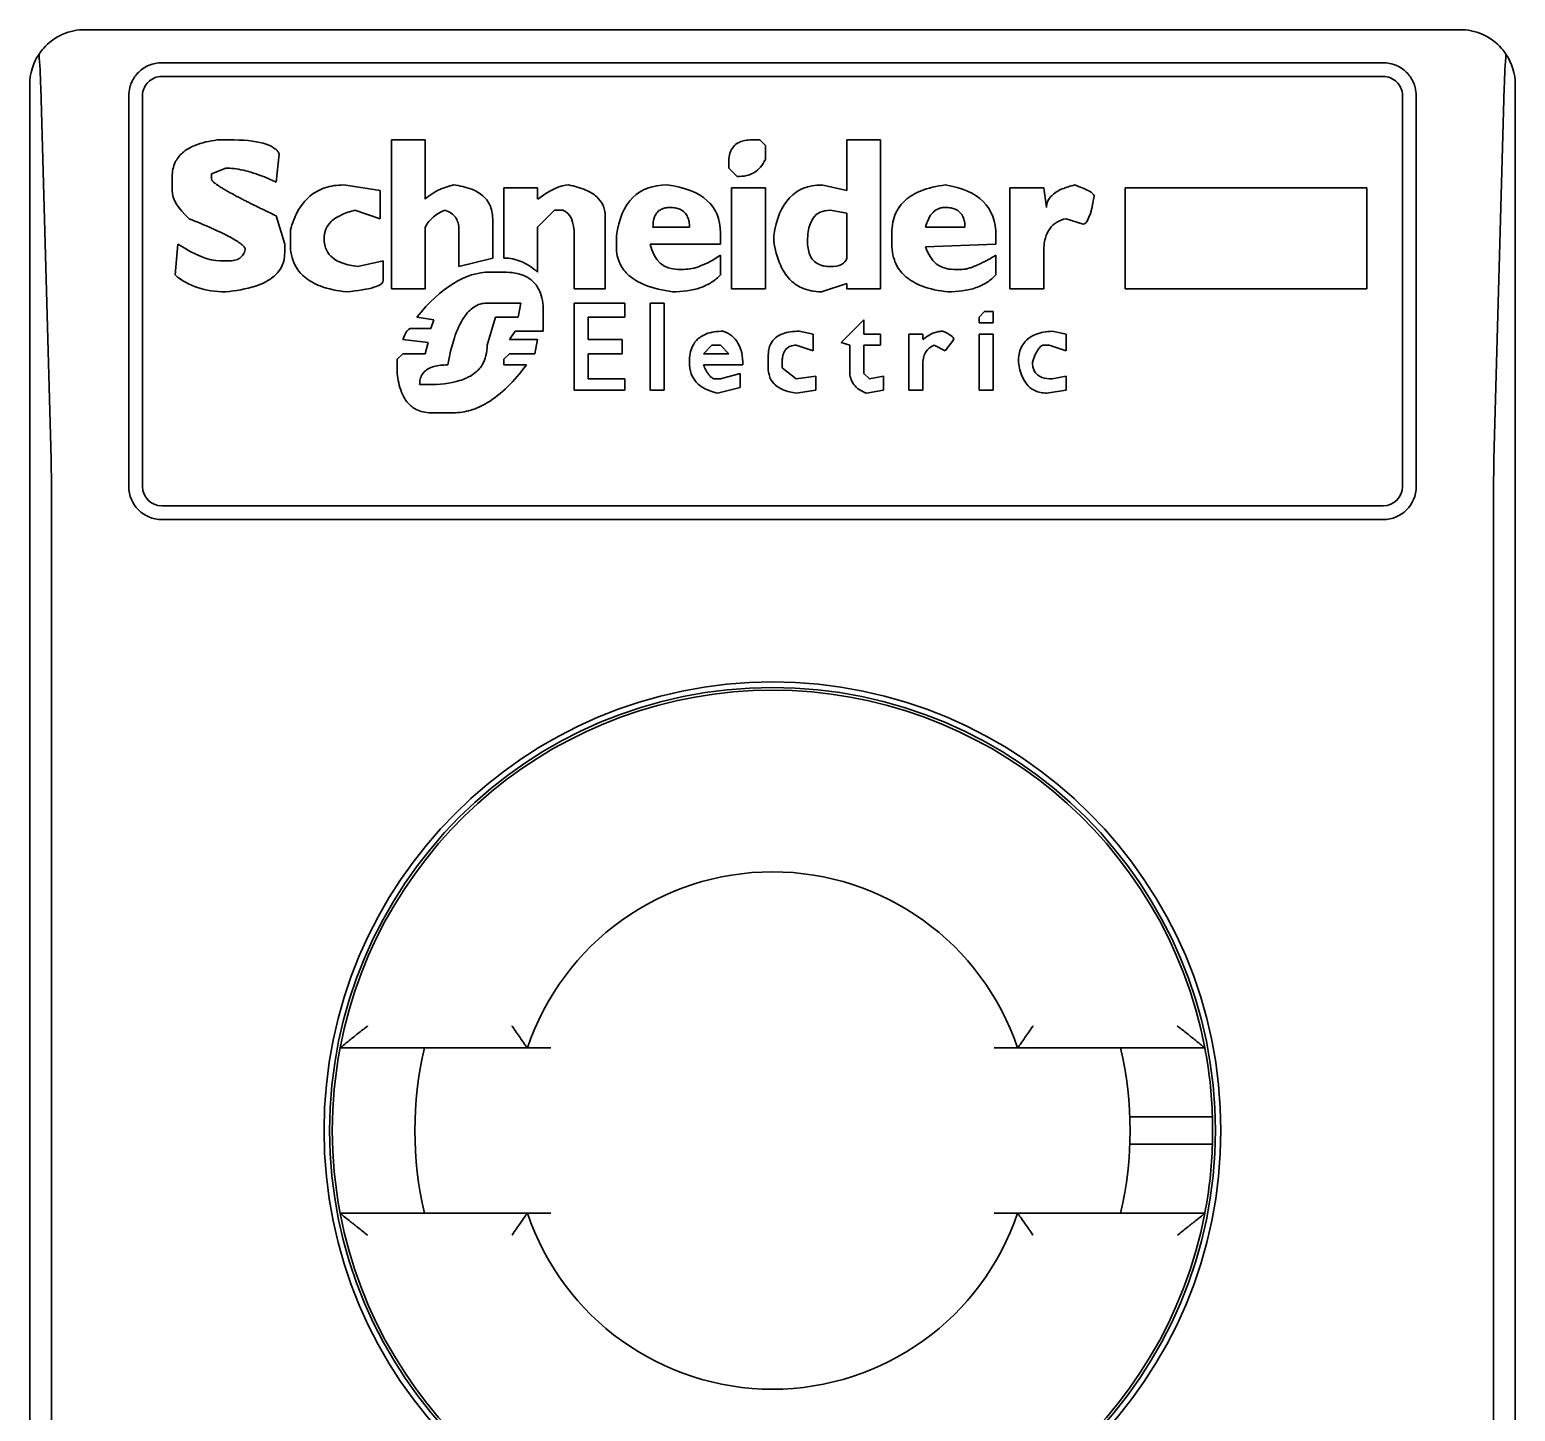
# Model space of a CAD drawing. Header units: millimetres. Extents: x 184 to 2238, y 135 to 1711.
# Drawn here: x 212.39 to 239.39, y 737.25 to 762.35 of the extents above; entities that cross this region are included whole.
import ezdxf

# ---------------------------------------------------------------- set-up
doc = ezdxf.new("R2010")
doc.units = ezdxf.units.MM
doc.header["$LTSCALE"] = 6
doc.layers.add('Видимый контур (ГОСТ)', color=7, linetype='Continuous', lineweight=35)

msp = doc.modelspace()

# ---------------------------------------------------------------- linework, layer by layer
at = {"layer": 'Видимый контур (ГОСТ)'}
for p, q in [((238.39, 762.354), (213.39, 762.354)), ((214.79, 761.754), (236.99, 761.754)), ((236.99, 761.504), (214.79, 761.504)), ((212.39, 723.354), (212.39, 761.354)), ((212.778, 754.555), (212.591, 761.305)), ((214.19, 754.555), (214.19, 761.154)), ((214.44, 761.154), (214.44, 754.555)), ((237.34, 754.555), (237.34, 761.154)), ((237.59, 761.154), (237.59, 754.555)), ((239.189, 761.305), (239.003, 754.555)), ((239.39, 723.354), (239.39, 761.354)), ((215.798, 760.351), (216.105, 760.351)), ((218.966, 760.351), (219.579, 760.351)), ((218.966, 757.643), (218.966, 760.351)), ((219.579, 760.351), (219.579, 759.278)), ((225.505, 760.351), (225.659, 760.351)), ((225.659, 760.351), (225.761, 760.248)), ((227.242, 760.351), (227.855, 760.351)), ((227.242, 759.431), (227.242, 760.351)), ((227.855, 760.351), (227.855, 757.643)), ((216.922, 760.095), (216.871, 759.584)), ((225.761, 760.248), (225.761, 759.993)), ((215.952, 759.84), (215.696, 759.737)), ((225.097, 759.84), (225.097, 759.942)), ((225.25, 759.686), (225.097, 759.84)), ((214.981, 759.431), (214.981, 759.686)), ((215.696, 759.737), (215.696, 759.635)), ((218.097, 759.533), (218.761, 759.431)), ((226.782, 759.533), (227.242, 759.431)), ((218.761, 759.431), (218.761, 758.92)), ((221.009, 758.205), (221.009, 759.482)), ((221.009, 759.482), (221.622, 759.482)), ((221.622, 759.482), (221.622, 759.278)), ((225.148, 759.482), (225.761, 759.482)), ((225.148, 757.643), (225.148, 759.482)), ((225.761, 759.482), (225.761, 757.643)), ((230.205, 757.643), (230.205, 759.482)), ((230.205, 759.482), (230.819, 759.482)), ((230.819, 759.482), (230.87, 759.124)), ((232.3, 759.482), (236.694, 759.482)), ((232.3, 757.643), (232.3, 759.482)), ((236.694, 759.482), (236.694, 757.643)), ((216.871, 758.971), (217.024, 758.46)), ((218.761, 758.92), (218.302, 759.073)), ((221.929, 759.073), (221.622, 758.767)), ((222.082, 759.073), (221.929, 759.073)), ((222.849, 758.971), (222.849, 757.643)), ((227.242, 759.022), (226.936, 759.073)), ((227.242, 758.205), (227.242, 759.022)), ((217.127, 758.46), (217.127, 758.716)), ((219.579, 758.767), (219.579, 757.643)), ((220.192, 758.051), (220.192, 758.716)), ((220.805, 758.92), (220.805, 758.205)), ((221.622, 758.767), (221.622, 757.949)), ((223.717, 758.767), (224.381, 758.767)), ((228.673, 758.767), (229.388, 758.767)), ((231.534, 758.818), (231.227, 758.92)), ((215.032, 757.898), (215.083, 758.46)), ((217.024, 758.46), (217.024, 758.307)), ((222.287, 757.643), (222.287, 758.613)), ((223.053, 758.409), (223.053, 758.613)), ((224.943, 758.46), (223.666, 758.46)), ((224.943, 758.665), (224.943, 758.46)), ((225.914, 758.511), (225.914, 758.613)), ((228.06, 758.46), (228.06, 758.665)), ((229.95, 758.46), (228.673, 758.409)), ((229.95, 758.613), (229.95, 758.46)), ((220.805, 758.205), (220.192, 758.051)), ((224.943, 758.256), (224.943, 757.898)), ((229.95, 758.256), (229.95, 757.898)), ((230.819, 758.307), (230.819, 757.643)), ((215.849, 758.154), (216.003, 758.154)), ((218.353, 758.051), (218.813, 758.154)), ((218.813, 758.154), (218.813, 757.796)), ((220.754, 757.949), (221.009, 757.949)), ((224.177, 758), (224.279, 758)), ((229.184, 758), (229.337, 758)), ((219.579, 757.643), (218.966, 757.643)), ((222.849, 757.643), (222.287, 757.643)), ((225.761, 757.643), (225.148, 757.643)), ((227.242, 757.745), (226.782, 757.592)), ((227.242, 757.643), (227.242, 757.745)), ((227.855, 757.643), (227.242, 757.643)), ((230.819, 757.643), (230.205, 757.643)), ((236.694, 757.643), (232.3, 757.643)), ((221.316, 757.387), (220.703, 757.387)), ((221.265, 757.132), (221.316, 757.387)), ((222.287, 757.387), (223.206, 757.387)), ((222.287, 755.804), (222.287, 757.387)), ((223.206, 757.387), (223.206, 757.132)), ((223.666, 757.387), (223.921, 757.387)), ((223.666, 755.804), (223.666, 757.387)), ((223.921, 757.387), (223.921, 755.804)), ((219.732, 757.081), (219.426, 757.132)), ((219.681, 756.928), (219.732, 757.081)), ((220.703, 756.621), (220.856, 757.132)), ((220.856, 757.132), (221.265, 757.132)), ((221.725, 757.234), (221.725, 756.876)), ((223.206, 757.132), (222.542, 757.132)), ((222.542, 757.132), (222.542, 756.723)), ((227.14, 756.672), (227.549, 757.081)), ((227.549, 757.081), (227.549, 756.825)), ((229.644, 757.132), (229.746, 757.234)), ((229.644, 757.03), (229.644, 757.132)), ((229.746, 757.234), (229.899, 757.234)), ((229.899, 757.234), (229.899, 757.03)), ((219.323, 756.928), (219.681, 756.928)), ((221.214, 756.876), (221.112, 756.723)), ((221.725, 756.876), (221.214, 756.876)), ((226.374, 756.876), (226.629, 756.825)), ((226.629, 756.825), (226.629, 756.519)), ((227.549, 756.825), (227.855, 756.825)), ((227.855, 756.825), (227.855, 756.621)), ((228.366, 755.804), (228.366, 756.825)), ((228.366, 756.825), (228.622, 756.825)), ((228.622, 756.825), (228.622, 756.723)), ((229.899, 757.03), (229.644, 757.03)), ((229.644, 756.825), (229.899, 756.825)), ((229.644, 755.804), (229.644, 756.825)), ((229.899, 756.825), (229.899, 755.804)), ((230.972, 756.876), (231.227, 756.825)), ((231.227, 756.825), (231.227, 756.519)), ((219.63, 756.672), (219.17, 756.723)), ((219.579, 756.468), (219.63, 756.672)), ((221.112, 756.723), (221.622, 756.723)), ((221.622, 756.723), (221.571, 756.468)), ((222.542, 756.723), (223.155, 756.723)), ((223.155, 756.723), (223.155, 756.468)), ((224.637, 756.468), (224.79, 756.621)), ((224.943, 756.621), (224.79, 756.621)), ((225.097, 756.468), (224.943, 756.621)), ((226.629, 756.519), (226.323, 756.621)), ((227.293, 756.621), (227.14, 756.672)), ((227.293, 756.161), (227.293, 756.621)), ((227.855, 756.621), (227.549, 756.621)), ((227.549, 756.621), (227.549, 756.11)), ((229.03, 756.519), (228.826, 756.621)), ((229.184, 756.723), (229.03, 756.519)), ((230.921, 756.621), (230.819, 756.621)), ((231.227, 756.519), (230.921, 756.621)), ((219.068, 756.366), (219.17, 756.468)), ((219.068, 756.11), (219.068, 756.366)), ((219.17, 756.468), (219.579, 756.468)), ((221.112, 756.468), (221.009, 756.366)), ((221.009, 756.366), (221.009, 756.263)), ((221.571, 756.468), (221.112, 756.468)), ((223.155, 756.468), (222.542, 756.468)), ((222.542, 756.468), (222.542, 756.008)), ((224.637, 756.468), (225.097, 756.468)), ((225.812, 756.212), (225.812, 756.417)), ((226.067, 756.314), (226.067, 756.212)), ((221.009, 756.263), (221.418, 756.263)), ((222.542, 756.008), (223.206, 756.008)), ((223.206, 756.008), (223.206, 755.804)), ((225.352, 756.263), (224.637, 756.263)), ((224.841, 756.008), (224.943, 756.008)), ((224.943, 756.008), (225.301, 756.11)), ((225.301, 756.11), (225.301, 755.855)), ((226.067, 756.212), (226.323, 756.008)), ((226.323, 756.008), (226.68, 756.059)), ((226.68, 756.059), (226.68, 755.804)), ((227.549, 756.11), (227.651, 756.008)), ((227.651, 756.008), (227.906, 756.059)), ((227.906, 756.059), (227.906, 755.804)), ((228.622, 756.263), (228.622, 755.804)), ((230.972, 756.008), (231.227, 756.059)), ((231.227, 756.059), (231.227, 755.804)), ((219.477, 755.906), (219.63, 755.906)), ((223.206, 755.804), (222.287, 755.804)), ((223.921, 755.804), (223.666, 755.804)), ((225.301, 755.855), (224.892, 755.752)), ((226.68, 755.804), (226.323, 755.752)), ((227.906, 755.804), (227.6, 755.752)), ((228.622, 755.804), (228.366, 755.804)), ((229.899, 755.804), (229.644, 755.804)), ((231.227, 755.804), (230.87, 755.752)), ((220.09, 755.395), (219.681, 755.395)), ((214.19, 754.555), (214.19, 754.104)), ((214.44, 754.104), (214.44, 754.555)), ((237.34, 754.555), (237.34, 754.104)), ((237.59, 754.104), (237.59, 754.555)), ((212.784, 754.104), (212.784, 730.604)), ((214.19, 754.054), (214.19, 754.104)), ((214.44, 754.054), (214.44, 754.104)), ((237.34, 754.104), (237.34, 754.054)), ((237.59, 754.104), (237.59, 754.054)), ((238.996, 730.604), (238.996, 754.104)), ((214.79, 753.704), (236.99, 753.704)), ((214.79, 753.454), (236.99, 753.454)), ((218.032, 743.854), (221.436, 743.854)), ((221.86, 743.854), (221.436, 743.854)), ((230.344, 743.854), (229.92, 743.854)), ((233.748, 743.854), (230.344, 743.854)), ((232.385, 742.604), (233.886, 742.604)), ((233.886, 742.104), (232.385, 742.104)), ((218.032, 740.854), (221.436, 740.854)), ((221.436, 740.854), (221.86, 740.854)), ((230.344, 740.854), (229.92, 740.854)), ((233.748, 740.854), (230.344, 740.854))]:
    msp.add_line(p, q, dxfattribs=at)
for radius in [8.15, 8.05]:
    msp.add_circle((225.89, 742.354), radius, dxfattribs=at)
for centre, radius, start, end in [((213.39, 761.354), 1, 146.1749, 180), ((238.39, 761.354), 1, 360, 33.8251), ((214.79, 761.154), 0.6, 165.3851, 180), ((214.79, 761.154), 0.35, 154.3705, 180), ((236.99, 761.154), 0.35, 0, 25.6295), ((236.99, 761.154), 0.6, 0, 14.6149), ((214.79, 754.054), 0.6, 180, 270), ((214.79, 754.054), 0.35, 180, 270), ((236.99, 754.054), 0.6, 270, 0), ((236.99, 754.054), 0.35, 270, 0), ((225.89, 742.354), 8, 10.8069, 169.1931), ((225.89, 742.354), 4.7, 18.6115, 161.3885), ((225.89, 742.354), 8, 169.1931, 190.8069), ((225.89, 742.354), 6.5, 166.6576, 193.3424), ((225.89, 742.354), 6.5, 346.6576, 13.3424), ((225.89, 742.354), 8, 1.7908, 10.8069), ((225.89, 742.354), 8, 358.2092, 1.7908), ((225.89, 742.354), 8, 349.1931, 358.2092), ((225.89, 742.354), 8, 190.8069, 349.1931), ((225.89, 742.354), 4.7, 198.6115, 341.3885)]:
    msp.add_arc(centre, radius, start, end, dxfattribs=at)
for centre, major_axis, ratio, start_param, end_param in [((212.466, 760.854), (0, -1.5), 0.087489, 1.876462, 2.35243), ((239.314, 760.854), (0, -1.5), 0.087489, 3.930755, 4.406723), ((276.856, 710.63), (57.35, -48.572), 0.107002, 3.063135, 3.128514), ((211.376, 740.427), (10.939, 19.074), 0.101229, 0.05799, 0.221696), ((175.035, 727.602), (49.792, 31.502), 0.107869, 6.215045, 6.412597), ((293.739, 654.162), (67.405, -105.251), 0.07434, 3.09402, 3.226233), ((220.651, 758.371), (5.664, -1.124), 0.237831, 3.188776, 3.519085), ((218.198, 752.722), (-3.93, -6.329), 0.177971, 2.862491, 3.180005), ((220.214, 672.922), (-0.547, -85.027), 0.112489, 3.142316, 3.281092), ((212.653, 754.104), (0, -1.5), 0.087489, 1.570796, 1.876462), ((239.128, 754.104), (0, -1.5), 0.087489, 4.406723, 4.712389)]:
    msp.add_ellipse(centre, major_axis=major_axis, ratio=ratio, start_param=start_param, end_param=end_param, dxfattribs=at)
for points, knots in [([(213.39, 762.354), (213.262, 762.354), (213.123, 762.328), (212.86, 762.213), (212.736, 762.125), (212.611, 761.981), (212.584, 761.947), (212.559, 761.91)], [0, 0, 0, 0, 0.060785, 0.060785, 0.1215699, 0.1215699, 0.1381542, 0.1381542, 0.1381542, 0.1381542]), ([(238.39, 762.354), (238.518, 762.354), (238.658, 762.328), (238.921, 762.213), (239.044, 762.125), (239.169, 761.981), (239.196, 761.947), (239.221, 761.91)], [0, 0, 0, 0, 0.060785, 0.060785, 0.1215699, 0.1215699, 0.1381542, 0.1381542, 0.1381542, 0.1381542]), ([(214.79, 761.754), (214.713, 761.754), (214.633, 761.738), (214.488, 761.678), (214.423, 761.633), (214.317, 761.531), (214.27, 761.464), (214.227, 761.362), (214.217, 761.334), (214.21, 761.305)], [0, 0, 0, 0, 0.02309441, 0.02309441, 0.04618882, 0.04618882, 0.07044346, 0.07044346, 0.07935093, 0.07935093, 0.07935093, 0.07935093]), ([(236.99, 761.754), (237.067, 761.754), (237.147, 761.738), (237.292, 761.678), (237.357, 761.633), (237.463, 761.531), (237.51, 761.464), (237.553, 761.362), (237.563, 761.334), (237.571, 761.305)], [-0.37100959, -0.37100959, -0.37100959, -0.37100959, -0.34791518, -0.34791518, -0.32482077, -0.32482077, -0.30056613, -0.30056613, -0.29165867, -0.29165867, -0.29165867, -0.29165867]), ([(214.79, 761.504), (214.746, 761.504), (214.699, 761.495), (214.614, 761.459), (214.575, 761.433), (214.517, 761.376), (214.493, 761.342), (214.475, 761.305)], [0, 0, 0, 0, 0.01326729, 0.01326729, 0.02653458, 0.02653458, 0.03867639, 0.03867639, 0.03867639, 0.03867639]), ([(236.99, 761.504), (237.034, 761.504), (237.081, 761.495), (237.166, 761.459), (237.205, 761.433), (237.263, 761.376), (237.288, 761.342), (237.306, 761.305)], [0, 0, 0, 0, 0.01326729, 0.01326729, 0.02653458, 0.02653458, 0.03867639, 0.03867639, 0.03867639, 0.03867639]), ([(214.981, 759.686), (214.981, 759.732), (214.985, 759.777), (215.003, 759.864), (215.017, 759.905), (215.067, 760.01), (215.111, 760.067), (215.232, 760.173), (215.309, 760.217), (215.518, 760.303), (215.661, 760.333), (215.798, 760.351)], [0, 0, 0, 0, 0.0143071, 0.0143071, 0.0279028, 0.0279028, 0.0505159, 0.0505159, 0.0771343, 0.0771343, 0.1187245, 0.1187245, 0.1187245, 0.1187245]), ([(216.105, 760.351), (216.354, 760.351), (216.548, 760.321), (216.754, 760.25), (216.808, 760.222), (216.866, 760.178), (216.882, 760.162), (216.907, 760.129), (216.917, 760.113), (216.922, 760.095)], [0, 0, 0, 0, 0.0748866, 0.0748866, 0.1122644, 0.1122644, 0.1291211, 0.1291211, 0.1435221, 0.1435221, 0.1435221, 0.1435221]), ([(225.097, 759.942), (225.097, 760.013), (225.106, 760.089), (225.15, 760.189), (225.171, 760.221), (225.226, 760.276), (225.258, 760.297), (225.325, 760.326), (225.357, 760.335), (225.428, 760.348), (225.467, 760.351), (225.505, 760.351)], [0, 0, 0, 0, 0.02247246, 0.02247246, 0.03432657, 0.03432657, 0.04620402, 0.04620402, 0.0562274, 0.0562274, 0.06775248, 0.06775248, 0.06775248, 0.06775248]), ([(216.871, 759.584), (216.797, 759.619), (216.726, 759.65), (216.657, 759.678), (216.588, 759.706), (216.522, 759.73), (216.458, 759.75), (216.394, 759.77), (216.332, 759.787), (216.273, 759.801), (216.215, 759.814), (216.158, 759.824), (216.105, 759.83), (216.051, 759.837), (216, 759.84), (215.952, 759.84)], [0, 0, 0, 0, 0.2, 0.2, 0.2, 0.4, 0.4, 0.4, 0.6, 0.6, 0.6, 0.8, 0.8, 0.8, 1, 1, 1, 1]), ([(225.761, 759.993), (225.736, 759.944), (225.707, 759.896), (225.636, 759.815), (225.597, 759.782), (225.509, 759.732), (225.464, 759.715), (225.362, 759.691), (225.306, 759.686), (225.25, 759.686)], [0, 0, 0, 0, 0.01710567, 0.01710567, 0.03304194, 0.03304194, 0.04772608, 0.04772608, 0.06446512, 0.06446512, 0.06446512, 0.06446512]), ([(215.696, 759.635), (215.696, 759.633), (215.697, 759.63), (215.698, 759.627), (215.699, 759.624), (215.7, 759.621), (215.702, 759.618), (215.703, 759.616), (215.705, 759.613), (215.708, 759.61), (215.71, 759.607), (215.712, 759.604), (215.715, 759.601), (215.718, 759.598), (215.721, 759.595), (215.724, 759.592), (215.727, 759.589), (215.73, 759.586), (215.734, 759.583), (215.738, 759.579), (215.741, 759.576), (215.745, 759.573), (215.75, 759.57), (215.754, 759.566), (215.758, 759.563), (215.763, 759.559), (215.768, 759.556), (215.773, 759.552), (215.778, 759.548), (215.783, 759.544), (215.788, 759.54), (215.794, 759.537), (215.8, 759.533), (215.806, 759.528), (215.812, 759.524), (215.818, 759.52), (215.825, 759.516), (215.832, 759.511), (215.839, 759.507), (215.846, 759.502), (215.854, 759.497), (215.861, 759.492), (215.869, 759.487), (215.878, 759.482), (215.886, 759.477), (215.895, 759.472), (215.904, 759.466), (215.913, 759.461), (215.923, 759.455), (215.933, 759.449), (215.943, 759.443), (215.954, 759.437), (215.964, 759.431), (215.975, 759.425), (215.987, 759.418), (215.999, 759.411), (216.011, 759.405), (216.024, 759.397), (216.037, 759.39), (216.05, 759.383), (216.064, 759.375), (216.078, 759.368), (216.093, 759.36), (216.108, 759.351), (216.124, 759.343), (216.14, 759.334), (216.157, 759.326), (216.174, 759.317), (216.191, 759.307), (216.21, 759.298), (216.228, 759.288), (216.248, 759.278), (216.268, 759.267), (216.288, 759.257), (216.31, 759.246), (216.332, 759.235), (216.354, 759.224), (216.378, 759.212), (216.402, 759.199), (216.427, 759.187), (216.452, 759.174), (216.479, 759.161), (216.506, 759.148), (216.534, 759.134), (216.564, 759.119), (216.593, 759.105), (216.624, 759.09), (216.657, 759.074), (216.689, 759.058), (216.723, 759.042), (216.759, 759.025), (216.794, 759.008), (216.832, 758.99), (216.871, 758.971)], [0, 0, 0, 0, 0.032258, 0.032258, 0.032258, 0.064516, 0.064516, 0.064516, 0.096774, 0.096774, 0.096774, 0.129032, 0.129032, 0.129032, 0.16129, 0.16129, 0.16129, 0.193548, 0.193548, 0.193548, 0.225806, 0.225806, 0.225806, 0.258065, 0.258065, 0.258065, 0.290323, 0.290323, 0.290323, 0.322581, 0.322581, 0.322581, 0.354839, 0.354839, 0.354839, 0.387097, 0.387097, 0.387097, 0.419355, 0.419355, 0.419355, 0.451613, 0.451613, 0.451613, 0.483871, 0.483871, 0.483871, 0.516129, 0.516129, 0.516129, 0.548387, 0.548387, 0.548387, 0.580645, 0.580645, 0.580645, 0.612903, 0.612903, 0.612903, 0.645161, 0.645161, 0.645161, 0.677419, 0.677419, 0.677419, 0.709677, 0.709677, 0.709677, 0.741935, 0.741935, 0.741935, 0.774194, 0.774194, 0.774194, 0.806452, 0.806452, 0.806452, 0.83871, 0.83871, 0.83871, 0.870968, 0.870968, 0.870968, 0.903226, 0.903226, 0.903226, 0.935484, 0.935484, 0.935484, 0.967742, 0.967742, 0.967742, 1, 1, 1, 1]), ([(217.127, 758.716), (217.161, 758.839), (217.207, 758.962), (217.328, 759.169), (217.397, 759.256), (217.562, 759.396), (217.652, 759.446), (217.863, 759.518), (217.98, 759.533), (218.097, 759.533)], [0, 0, 0, 0, 0.0401313, 0.0401313, 0.0744246, 0.0744246, 0.1063305, 0.1063305, 0.1415405, 0.1415405, 0.1415405, 0.1415405]), ([(220.09, 759.533), (220.202, 759.52), (220.318, 759.496), (220.497, 759.426), (220.567, 759.387), (220.678, 759.292), (220.719, 759.24), (220.768, 759.141), (220.782, 759.1), (220.801, 759.012), (220.805, 758.966), (220.805, 758.92)], [0, 0, 0, 0, 0.033987, 0.033987, 0.0578614, 0.0578614, 0.0787127, 0.0787127, 0.0923126, 0.0923126, 0.1068118, 0.1068118, 0.1068118, 0.1068118]), ([(222.184, 759.533), (222.291, 759.513), (222.4, 759.484), (222.571, 759.409), (222.64, 759.369), (222.744, 759.274), (222.782, 759.225), (222.822, 759.138), (222.832, 759.106), (222.845, 759.04), (222.849, 759.006), (222.849, 758.971)], [0, 0, 0, 0, 0.032498, 0.032498, 0.05625148, 0.05625148, 0.07566009, 0.07566009, 0.08605911, 0.08605911, 0.09689641, 0.09689641, 0.09689641, 0.09689641]), ([(228.06, 758.665), (228.06, 758.729), (228.065, 758.793), (228.09, 758.915), (228.108, 758.973), (228.174, 759.114), (228.23, 759.189), (228.383, 759.326), (228.478, 759.38), (228.721, 759.48), (228.878, 759.514), (229.03, 759.533)], [0, 0, 0, 0, 0.0201524, 0.0201524, 0.039153, 0.039153, 0.0688097, 0.0688097, 0.1018448, 0.1018448, 0.1481188, 0.1481188, 0.1481188, 0.1481188]), ([(230.87, 759.124), (230.87, 759.148), (230.872, 759.172), (230.884, 759.218), (230.892, 759.24), (230.927, 759.303), (230.96, 759.338), (231.045, 759.406), (231.1, 759.437), (231.228, 759.491), (231.305, 759.515), (231.381, 759.533)], [0, 0, 0, 0, 0.00749371, 0.00749371, 0.01489747, 0.01489747, 0.02979666, 0.02979666, 0.04825333, 0.04825333, 0.07165684, 0.07165684, 0.07165684, 0.07165684]), ([(231.381, 759.533), (231.474, 759.5), (231.57, 759.463), (231.669, 759.409), (231.695, 759.391), (231.72, 759.367), (231.727, 759.359), (231.734, 759.347), (231.736, 759.343), (231.738, 759.336), (231.738, 759.332), (231.738, 759.329)], [0, 0, 0, 0, 0.02979609, 0.02979609, 0.04284773, 0.04284773, 0.04803379, 0.04803379, 0.05018935, 0.05018935, 0.05215914, 0.05215914, 0.05215914, 0.05215914]), ([(218.302, 759.073), (218.216, 759.052), (218.128, 759.024), (217.984, 758.956), (217.921, 758.917), (217.827, 758.827), (217.794, 758.78), (217.749, 758.675), (217.74, 758.619), (217.74, 758.562)], [0, 0, 0, 0, 0.02655423, 0.02655423, 0.04845263, 0.04845263, 0.06635107, 0.06635107, 0.08420491, 0.08420491, 0.08420491, 0.08420491]), ([(219.936, 759.073), (219.86, 759.045), (219.791, 759.005), (219.668, 758.9), (219.618, 758.837), (219.579, 758.767)], [0, 0, 0, 0, 0.02454931, 0.02454931, 0.04952784, 0.04952784, 0.04952784, 0.04952784]), ([(220.192, 758.716), (220.192, 758.758), (220.188, 758.802), (220.166, 758.879), (220.15, 758.914), (220.107, 758.976), (220.08, 759.001), (220.014, 759.045), (219.976, 759.061), (219.936, 759.073)], [0, 0, 0, 0, 0.01342239, 0.01342239, 0.0253262, 0.0253262, 0.03681479, 0.03681479, 0.04930576, 0.04930576, 0.04930576, 0.04930576]), ([(224.024, 759.124), (223.996, 759.124), (223.969, 759.122), (223.918, 759.112), (223.895, 759.105), (223.844, 759.081), (223.819, 759.062), (223.776, 759.014), (223.76, 758.986), (223.724, 758.897), (223.717, 758.83), (223.717, 758.767)], [0, 0, 0, 0, 0.00822782, 0.00822782, 0.01555749, 0.01555749, 0.02523138, 0.02523138, 0.03533628, 0.03533628, 0.05518099, 0.05518099, 0.05518099, 0.05518099]), ([(224.381, 758.767), (224.381, 758.8), (224.379, 758.834), (224.368, 758.895), (224.36, 758.924), (224.334, 758.982), (224.315, 759.01), (224.266, 759.059), (224.237, 759.078), (224.179, 759.103), (224.151, 759.111), (224.09, 759.122), (224.057, 759.124), (224.024, 759.124)], [0, 0, 0, 0, 0.01042909, 0.01042909, 0.01965613, 0.01965613, 0.03028993, 0.03028993, 0.0409001, 0.0409001, 0.04958905, 0.04958905, 0.05948177, 0.05948177, 0.05948177, 0.05948177]), ([(228.673, 758.767), (228.686, 758.819), (228.704, 758.873), (228.749, 758.963), (228.775, 759.002), (228.836, 759.063), (228.868, 759.085), (228.924, 759.109), (228.944, 759.114), (228.986, 759.123), (229.008, 759.124), (229.03, 759.124)], [-0.05637363, -0.05637363, -0.05637363, -0.05637363, -0.03932954, -0.03932954, -0.02501617, -0.02501617, -0.01295706, -0.01295706, -0.00664956, -0.00664956, 0, 0, 0, 0]), ([(229.388, 758.767), (229.388, 758.8), (229.386, 758.834), (229.374, 758.895), (229.366, 758.924), (229.341, 758.982), (229.322, 759.01), (229.273, 759.059), (229.244, 759.078), (229.186, 759.103), (229.158, 759.111), (229.097, 759.122), (229.063, 759.124), (229.03, 759.124)], [0, 0, 0, 0, 0.01042909, 0.01042909, 0.01965613, 0.01965613, 0.03028991, 0.03028991, 0.04090005, 0.04090005, 0.04958897, 0.04958897, 0.05948166, 0.05948166, 0.05948166, 0.05948166]), ([(216.309, 758.358), (216.309, 758.365), (216.308, 758.371), (216.303, 758.385), (216.299, 758.392), (216.284, 758.415), (216.268, 758.431), (216.206, 758.485), (216.141, 758.525), (215.873, 758.676), (215.562, 758.809), (215.287, 758.92)], [0, 0, 0, 0, 0.00206753, 0.00206753, 0.0045182, 0.0045182, 0.01061435, 0.01061435, 0.02677608, 0.02677608, 0.07942835, 0.07942835, 0.07942835, 0.07942835]), ([(231.227, 758.92), (231.166, 758.907), (231.107, 758.886), (231.004, 758.823), (230.963, 758.784), (230.893, 758.686), (230.868, 758.629), (230.827, 758.485), (230.819, 758.394), (230.819, 758.307)], [0, 0, 0, 0, 0.01894107, 0.01894107, 0.03661173, 0.03661173, 0.05610707, 0.05610707, 0.08355257, 0.08355257, 0.08355257, 0.08355257]), ([(218.148, 757.592), (217.987, 757.609), (217.819, 757.641), (217.564, 757.74), (217.466, 757.793), (217.309, 757.926), (217.251, 757.999), (217.18, 758.14), (217.16, 758.199), (217.132, 758.327), (217.127, 758.393), (217.127, 758.46)], [0, 0, 0, 0, 0.0488248, 0.0488248, 0.0823641, 0.0823641, 0.1116947, 0.1116947, 0.1314691, 0.1314691, 0.1524312, 0.1524312, 0.1524312, 0.1524312]), ([(217.74, 758.562), (217.74, 758.523), (217.743, 758.483), (217.76, 758.409), (217.772, 758.374), (217.814, 758.291), (217.849, 758.249), (217.943, 758.171), (218.002, 758.14), (218.154, 758.081), (218.256, 758.062), (218.353, 758.051)], [0, 0, 0, 0, 0.01242326, 0.01242326, 0.02401733, 0.02401733, 0.04132298, 0.04132298, 0.06129896, 0.06129896, 0.09069108, 0.09069108, 0.09069108, 0.09069108]), ([(226.782, 757.592), (226.718, 757.592), (226.654, 757.597), (226.533, 757.621), (226.477, 757.638), (226.338, 757.701), (226.264, 757.755), (226.13, 757.897), (226.075, 757.986), (225.973, 758.215), (225.936, 758.365), (225.914, 758.511)], [0, 0, 0, 0, 0.0193152, 0.0193152, 0.0370482, 0.0370482, 0.0654197, 0.0654197, 0.09732, 0.09732, 0.1437593, 0.1437593, 0.1437593, 0.1437593]), ([(226.527, 758.511), (226.527, 758.424), (226.538, 758.339), (226.583, 758.228), (226.604, 758.193), (226.66, 758.132), (226.692, 758.109), (226.76, 758.077), (226.791, 758.068), (226.86, 758.054), (226.898, 758.051), (226.936, 758.051)], [0, 0, 0, 0, 0.0274479, 0.0274479, 0.04186361, 0.04186361, 0.0558731, 0.0558731, 0.06697926, 0.06697926, 0.07958612, 0.07958612, 0.07958612, 0.07958612]), ([(229.082, 757.592), (228.92, 757.609), (228.752, 757.641), (228.497, 757.74), (228.399, 757.793), (228.242, 757.926), (228.184, 757.999), (228.113, 758.14), (228.093, 758.199), (228.066, 758.327), (228.06, 758.393), (228.06, 758.46)], [0, 0, 0, 0, 0.0488248, 0.0488248, 0.0823641, 0.0823641, 0.1116947, 0.1116947, 0.1314691, 0.1314691, 0.1524312, 0.1524312, 0.1524312, 0.1524312]), ([(217.024, 758.307), (217.024, 758.254), (217.019, 758.201), (216.993, 758.1), (216.973, 758.053), (216.905, 757.942), (216.85, 757.886), (216.699, 757.776), (216.596, 757.73), (216.323, 757.64), (216.13, 757.609), (215.952, 757.592)], [0, 0, 0, 0, 0.016644, 0.016644, 0.0326883, 0.0326883, 0.0571488, 0.0571488, 0.0898832, 0.0898832, 0.1440653, 0.1440653, 0.1440653, 0.1440653]), ([(216.003, 758.154), (216.041, 758.154), (216.08, 758.157), (216.149, 758.174), (216.18, 758.187), (216.232, 758.222), (216.253, 758.243), (216.289, 758.295), (216.301, 758.326), (216.309, 758.358)], [0, 0, 0, 0, 0.01154163, 0.01154163, 0.02138587, 0.02138587, 0.03074211, 0.03074211, 0.04102938, 0.04102938, 0.04102938, 0.04102938]), ([(221.622, 757.949), (221.534, 758.027), (221.435, 758.095), (221.275, 758.162), (221.223, 758.178), (221.117, 758.199), (221.063, 758.205), (221.009, 758.205)], [0, 0, 0, 0, 0.03611997, 0.03611997, 0.05245943, 0.05245943, 0.06867385, 0.06867385, 0.06867385, 0.06867385]), ([(224.075, 757.592), (223.903, 757.616), (223.723, 757.655), (223.462, 757.763), (223.364, 757.818), (223.213, 757.949), (223.158, 758.018), (223.097, 758.146), (223.08, 758.195), (223.058, 758.3), (223.053, 758.354), (223.053, 758.409)], [0, 0, 0, 0, 0.0519739, 0.0519739, 0.0853561, 0.0853561, 0.1130164, 0.1130164, 0.1294098, 0.1294098, 0.146548, 0.146548, 0.146548, 0.146548]), ([(224.279, 758), (224.377, 758), (224.476, 758.021), (224.698, 758.106), (224.817, 758.172), (224.943, 758.256)], [0, 0, 0, 0, 0.02926744, 0.02926744, 0.0607803, 0.0607803, 0.0607803, 0.0607803]), ([(228.673, 758.409), (228.693, 758.348), (228.719, 758.287), (228.784, 758.183), (228.822, 758.139), (228.91, 758.069), (228.957, 758.043), (229.066, 758.008), (229.124, 758), (229.184, 758)], [0, 0, 0, 0, 0.02020195, 0.02020195, 0.03803515, 0.03803515, 0.05466803, 0.05466803, 0.07242464, 0.07242464, 0.07242464, 0.07242464]), ([(229.337, 758), (229.356, 758), (229.375, 758.002), (229.395, 758.005), (229.416, 758.009), (229.437, 758.014), (229.459, 758.02), (229.48, 758.026), (229.503, 758.033), (229.526, 758.042), (229.55, 758.051), (229.574, 758.061), (229.599, 758.072), (229.624, 758.082), (229.65, 758.095), (229.677, 758.108), (229.704, 758.121), (229.732, 758.135), (229.761, 758.15), (229.79, 758.166), (229.82, 758.182), (229.851, 758.2), (229.883, 758.217), (229.916, 758.236), (229.95, 758.256)], [0, 0, 0, 0, 0.125, 0.125, 0.125, 0.25, 0.25, 0.25, 0.375, 0.375, 0.375, 0.5, 0.5, 0.5, 0.625, 0.625, 0.625, 0.75, 0.75, 0.75, 0.875, 0.875, 0.875, 1, 1, 1, 1]), ([(221.009, 757.949), (221.075, 757.949), (221.142, 757.945), (221.264, 757.923), (221.319, 757.908), (221.436, 757.858), (221.494, 757.821), (221.591, 757.725), (221.628, 757.67), (221.68, 757.554), (221.697, 757.495), (221.72, 757.37), (221.725, 757.301), (221.725, 757.234)], [0, 0, 0, 0, 0.0198068, 0.0198068, 0.0370502, 0.0370502, 0.0581885, 0.0581885, 0.0789424, 0.0789424, 0.0979269, 0.0979269, 0.1190815, 0.1190815, 0.1190815, 0.1190815]), ([(224.943, 757.898), (224.896, 757.847), (224.843, 757.803), (224.722, 757.725), (224.655, 757.693), (224.424, 757.612), (224.246, 757.592), (224.075, 757.592)], [0, 0, 0, 0, 0.02132186, 0.02132186, 0.04383649, 0.04383649, 0.09539282, 0.09539282, 0.09539282, 0.09539282]), ([(229.95, 757.898), (229.903, 757.847), (229.85, 757.803), (229.729, 757.725), (229.662, 757.693), (229.43, 757.612), (229.253, 757.592), (229.082, 757.592)], [0, 0, 0, 0, 0.02132182, 0.02132182, 0.04383643, 0.04383643, 0.09539275, 0.09539275, 0.09539275, 0.09539275]), ([(218.813, 757.796), (218.813, 757.79), (218.812, 757.784), (218.808, 757.773), (218.806, 757.767), (218.794, 757.749), (218.783, 757.739), (218.742, 757.708), (218.699, 757.69), (218.531, 757.638), (218.359, 757.611), (218.148, 757.592)], [0.000001, 0.000001, 0.000001, 0.000001, 0.00187163, 0.00187163, 0.00381435, 0.00381435, 0.00835234, 0.00835234, 0.01941469, 0.01941469, 0.04420626, 0.04420626, 0.04420626, 0.04420626]), ([(220.703, 757.387), (220.66, 757.387), (220.618, 757.381), (220.536, 757.357), (220.498, 757.338), (220.391, 757.268), (220.332, 757.201), (220.208, 757.019), (220.151, 756.884), (220.056, 756.599), (220.017, 756.427), (219.988, 756.263)], [0, 0, 0, 0, 0.0128425, 0.0128425, 0.0257197, 0.0257197, 0.0520107, 0.0520107, 0.0941281, 0.0941281, 0.1465456, 0.1465456, 0.1465456, 0.1465456]), ([(219.17, 756.723), (219.193, 756.783), (219.219, 756.838), (219.258, 756.891), (219.271, 756.905), (219.291, 756.919), (219.298, 756.922), (219.31, 756.926), (219.317, 756.928), (219.323, 756.928)], [0, 0, 0, 0, 0.02006281, 0.02006281, 0.02798368, 0.02798368, 0.0313023, 0.0313023, 0.03431165, 0.03431165, 0.03431165, 0.03431165]), ([(224.381, 756.314), (224.381, 756.367), (224.385, 756.42), (224.404, 756.518), (224.418, 756.564), (224.463, 756.655), (224.494, 756.699), (224.577, 756.774), (224.626, 756.803), (224.777, 756.864), (224.889, 756.876), (224.994, 756.876)], [0, 0, 0, 0, 0.01650654, 0.01650654, 0.03132936, 0.03132936, 0.04819359, 0.04819359, 0.06568382, 0.06568382, 0.09746172, 0.09746172, 0.09746172, 0.09746172]), ([(224.994, 756.876), (225.052, 756.856), (225.105, 756.828), (225.197, 756.753), (225.233, 756.71), (225.295, 756.605), (225.316, 756.544), (225.346, 756.411), (225.352, 756.336), (225.352, 756.263)], [0, 0, 0, 0, 0.0183542, 0.0183542, 0.03622092, 0.03622092, 0.05615229, 0.05615229, 0.07910108, 0.07910108, 0.07910108, 0.07910108]), ([(225.812, 756.417), (225.812, 756.458), (225.815, 756.501), (225.831, 756.579), (225.843, 756.615), (225.882, 756.69), (225.91, 756.726), (225.984, 756.789), (226.028, 756.813), (226.164, 756.864), (226.267, 756.876), (226.374, 756.876)], [0, 0, 0, 0, 0.0131389, 0.0131389, 0.0250077, 0.0250077, 0.03940698, 0.03940698, 0.05471119, 0.05471119, 0.08330483, 0.08330483, 0.08330483, 0.08330483]), ([(228.622, 756.723), (228.677, 756.768), (228.738, 756.81), (228.833, 756.85), (228.862, 756.86), (228.921, 756.873), (228.95, 756.876), (228.979, 756.876)], [0, 0, 0, 0, 0.02173256, 0.02173256, 0.03103686, 0.03103686, 0.03980137, 0.03980137, 0.03980137, 0.03980137]), ([(230.359, 756.314), (230.359, 756.362), (230.363, 756.411), (230.38, 756.501), (230.393, 756.543), (230.436, 756.634), (230.47, 756.68), (230.557, 756.76), (230.61, 756.792), (230.763, 756.854), (230.869, 756.871), (230.972, 756.876)], [0, 0, 0, 0, 0.01507469, 0.01507469, 0.0288235, 0.0288235, 0.04659, 0.04659, 0.06536918, 0.06536918, 0.09625302, 0.09625302, 0.09625302, 0.09625302]), ([(219.63, 755.906), (219.832, 755.906), (220.032, 755.925), (220.294, 756.006), (220.382, 756.045), (220.521, 756.146), (220.574, 756.201), (220.645, 756.319), (220.667, 756.374), (220.697, 756.494), (220.703, 756.558), (220.703, 756.621)], [0, 0, 0, 0, 0.0606573, 0.0606573, 0.0926797, 0.0926797, 0.1195907, 0.1195907, 0.1405551, 0.1405551, 0.1629339, 0.1629339, 0.1629339, 0.1629339]), ([(226.323, 756.621), (226.303, 756.621), (226.285, 756.62), (226.268, 756.617), (226.251, 756.615), (226.235, 756.611), (226.221, 756.606), (226.207, 756.601), (226.193, 756.595), (226.181, 756.588), (226.169, 756.58), (226.157, 756.572), (226.147, 756.562), (226.137, 756.552), (226.127, 756.542), (226.119, 756.529), (226.111, 756.517), (226.103, 756.503), (226.097, 756.488), (226.09, 756.473), (226.085, 756.456), (226.08, 756.438), (226.076, 756.42), (226.073, 756.4), (226.07, 756.38), (226.068, 756.359), (226.067, 756.337), (226.067, 756.314)], [0, 0, 0, 0, 0.111111, 0.111111, 0.111111, 0.222222, 0.222222, 0.222222, 0.333333, 0.333333, 0.333333, 0.444444, 0.444444, 0.444444, 0.555556, 0.555556, 0.555556, 0.666667, 0.666667, 0.666667, 0.777778, 0.777778, 0.777778, 0.888889, 0.888889, 0.888889, 1, 1, 1, 1]), ([(228.826, 756.621), (228.793, 756.607), (228.763, 756.589), (228.71, 756.544), (228.689, 756.518), (228.654, 756.457), (228.642, 756.423), (228.625, 756.347), (228.622, 756.305), (228.622, 756.263)], [0, 0, 0, 0, 0.01078854, 0.01078854, 0.02123308, 0.02123308, 0.03260782, 0.03260782, 0.04565028, 0.04565028, 0.04565028, 0.04565028]), ([(230.819, 756.621), (230.81, 756.621), (230.801, 756.619), (230.784, 756.613), (230.776, 756.608), (230.75, 756.588), (230.733, 756.567), (230.683, 756.492), (230.649, 756.414), (230.614, 756.314)], [0, 0, 0, 0, 0.00261, 0.00261, 0.00554693, 0.00554693, 0.0127251, 0.0127251, 0.02980082, 0.02980082, 0.02980082, 0.02980082]), ([(224.892, 755.752), (224.81, 755.771), (224.727, 755.797), (224.597, 755.866), (224.546, 755.903), (224.464, 755.995), (224.435, 756.045), (224.39, 756.169), (224.381, 756.242), (224.381, 756.314)], [0, 0, 0, 0, 0.02526666, 0.02526666, 0.04451858, 0.04451858, 0.06300076, 0.06300076, 0.08564004, 0.08564004, 0.08564004, 0.08564004]), ([(230.87, 755.752), (230.834, 755.752), (230.798, 755.755), (230.731, 755.768), (230.699, 755.778), (230.619, 755.813), (230.576, 755.844), (230.496, 755.927), (230.463, 755.979), (230.397, 756.122), (230.373, 756.22), (230.359, 756.314)], [0, 0, 0, 0, 0.01072644, 0.01072644, 0.0206729, 0.0206729, 0.03716955, 0.03716955, 0.05612126, 0.05612126, 0.08616733, 0.08616733, 0.08616733, 0.08616733]), ([(230.614, 756.314), (230.614, 756.286), (230.617, 756.256), (230.628, 756.203), (230.636, 756.178), (230.661, 756.128), (230.68, 756.105), (230.728, 756.063), (230.756, 756.048), (230.845, 756.015), (230.91, 756.008), (230.972, 756.008)], [0, 0, 0, 0, 0.00906409, 0.00906409, 0.01712923, 0.01712923, 0.02660532, 0.02660532, 0.0365152, 0.0365152, 0.05503854, 0.05503854, 0.05503854, 0.05503854]), ([(219.681, 755.395), (219.633, 755.395), (219.585, 755.399), (219.495, 755.419), (219.454, 755.433), (219.356, 755.483), (219.306, 755.524), (219.214, 755.632), (219.176, 755.701), (219.106, 755.878), (219.082, 755.997), (219.068, 756.11)], [0, 0, 0, 0, 0.0143957, 0.0143957, 0.0276685, 0.0276685, 0.0476864, 0.0476864, 0.0715549, 0.0715549, 0.1074766, 0.1074766, 0.1074766, 0.1074766]), ([(219.477, 755.906), (219.477, 755.939), (219.48, 755.973), (219.496, 756.036), (219.508, 756.064), (219.545, 756.123), (219.572, 756.151), (219.643, 756.2), (219.687, 756.219), (219.813, 756.256), (219.903, 756.263), (219.988, 756.263)], [-0.07170661, -0.07170661, -0.07170661, -0.07170661, -0.06116014, -0.06116014, -0.05148395, -0.05148395, -0.03944883, -0.03944883, -0.02528084, -0.02528084, 0, 0, 0, 0]), ([(221.418, 756.263), (221.197, 755.967), (220.961, 755.73), (220.614, 755.521), (220.513, 755.474), (220.303, 755.411), (220.198, 755.395), (220.09, 755.395)], [0, 0, 0, 0, 0.1143772, 0.1143772, 0.157564, 0.157564, 0.198954, 0.198954, 0.198954, 0.198954]), ([(224.637, 756.263), (224.661, 756.204), (224.693, 756.137), (224.748, 756.067), (224.766, 756.047), (224.795, 756.026), (224.804, 756.021), (224.823, 756.013), (224.832, 756.01), (224.841, 756.008)], [0.000001, 0.000001, 0.000001, 0.000001, 0.01999547, 0.01999547, 0.02764105, 0.02764105, 0.0308326, 0.0308326, 0.03372405, 0.03372405, 0.03372405, 0.03372405]), ([(226.323, 755.752), (226.242, 755.763), (226.158, 755.781), (226.031, 755.834), (225.981, 755.863), (225.902, 755.935), (225.872, 755.974), (225.837, 756.049), (225.828, 756.079), (225.815, 756.144), (225.812, 756.178), (225.812, 756.212)], [0, 0, 0, 0, 0.02451604, 0.02451604, 0.0417465, 0.0417465, 0.05732293, 0.05732293, 0.06730255, 0.06730255, 0.07803388, 0.07803388, 0.07803388, 0.07803388]), ([(227.6, 755.752), (227.552, 755.769), (227.506, 755.79), (227.428, 755.843), (227.395, 755.873), (227.343, 755.943), (227.324, 755.981), (227.299, 756.067), (227.293, 756.114), (227.293, 756.161)], [0, 0, 0, 0, 0.01519101, 0.01519101, 0.02877948, 0.02877948, 0.04226402, 0.04226402, 0.05697507, 0.05697507, 0.05697507, 0.05697507]), ([(218.531, 744.254), (218.53, 744.253), (218.529, 744.252), (218.468, 744.204), (218.408, 744.157), (218.298, 744.07), (218.246, 744.028), (218.16, 743.959), (218.125, 743.93), (218.075, 743.889), (218.058, 743.875), (218.037, 743.858), (218.032, 743.854), (218.032, 743.854)], [-0.16591552, -0.16591552, -0.16591552, -0.16591552, -0.16545473, -0.16545473, -0.14276529, -0.14276529, -0.12198452, -0.12198452, -0.10500921, -0.10500921, -0.09300016, -0.09300016, -0.08272737, -0.08272737, -0.08272737, -0.08272737]), ([(221.436, 743.854), (221.436, 743.854), (221.433, 743.858), (221.418, 743.879), (221.403, 743.899), (221.362, 743.957), (221.333, 743.998), (221.28, 744.074), (221.257, 744.108), (221.209, 744.178), (221.184, 744.214), (221.159, 744.252), (221.158, 744.253), (221.157, 744.254)], [-0.06983284, -0.06983284, -0.06983284, -0.06983284, -0.05940834, -0.05940834, -0.04457024, -0.04457024, -0.02620896, -0.02620896, -0.01322562, -0.01322562, 0, 0, 0.00034113, 0.00034113, 0.00034113, 0.00034113]), ([(230.344, 743.854), (230.344, 743.854), (230.348, 743.858), (230.362, 743.879), (230.377, 743.899), (230.418, 743.957), (230.447, 743.998), (230.5, 744.074), (230.523, 744.108), (230.572, 744.178), (230.596, 744.214), (230.622, 744.252), (230.622, 744.253), (230.623, 744.254)], [0.0698411, 0.0698411, 0.0698411, 0.0698411, 0.08027154, 0.08027154, 0.0951181, 0.0951181, 0.11348984, 0.11348984, 0.12648058, 0.12648058, 0.13971374, 0.13971374, 0.14005507, 0.14005507, 0.14005507, 0.14005507]), ([(233.748, 743.854), (233.748, 743.854), (233.743, 743.858), (233.722, 743.875), (233.705, 743.889), (233.656, 743.93), (233.62, 743.959), (233.535, 744.028), (233.483, 744.07), (233.372, 744.157), (233.312, 744.204), (233.251, 744.252), (233.25, 744.253), (233.249, 744.254)], [-0.08272737, -0.08272737, -0.08272737, -0.08272737, -0.07245457, -0.07245457, -0.06044553, -0.06044553, -0.04347022, -0.04347022, -0.02268944, -0.02268944, 0, 0, 0.00046079, 0.00046079, 0.00046079, 0.00046079]), ([(218.032, 740.854), (218.032, 740.854), (218.037, 740.849), (218.058, 740.832), (218.075, 740.818), (218.125, 740.777), (218.16, 740.748), (218.246, 740.679), (218.298, 740.637), (218.408, 740.55), (218.468, 740.503), (218.529, 740.455), (218.53, 740.454), (218.531, 740.454)], [-0.08272737, -0.08272737, -0.08272737, -0.08272737, -0.07245457, -0.07245457, -0.06044553, -0.06044553, -0.04347022, -0.04347022, -0.02268944, -0.02268944, 0, 0, 0.00046079, 0.00046079, 0.00046079, 0.00046079]), ([(221.436, 740.854), (221.436, 740.854), (221.433, 740.849), (221.418, 740.828), (221.403, 740.808), (221.362, 740.75), (221.333, 740.709), (221.28, 740.633), (221.257, 740.599), (221.209, 740.529), (221.184, 740.493), (221.159, 740.455), (221.158, 740.454), (221.157, 740.454)], [0.0698411, 0.0698411, 0.0698411, 0.0698411, 0.08027154, 0.08027154, 0.0951181, 0.0951181, 0.11348984, 0.11348984, 0.12648058, 0.12648058, 0.13971374, 0.13971374, 0.14005507, 0.14005507, 0.14005507, 0.14005507]), ([(230.344, 740.854), (230.344, 740.854), (230.348, 740.849), (230.362, 740.828), (230.377, 740.808), (230.418, 740.75), (230.447, 740.709), (230.5, 740.633), (230.523, 740.599), (230.572, 740.529), (230.596, 740.493), (230.622, 740.455), (230.622, 740.454), (230.623, 740.454)], [-0.06983284, -0.06983284, -0.06983284, -0.06983284, -0.05940834, -0.05940834, -0.04457024, -0.04457024, -0.02620896, -0.02620896, -0.01322562, -0.01322562, 0, 0, 0.00034113, 0.00034113, 0.00034113, 0.00034113]), ([(233.249, 740.454), (233.25, 740.454), (233.251, 740.455), (233.312, 740.503), (233.372, 740.55), (233.483, 740.637), (233.535, 740.679), (233.62, 740.748), (233.656, 740.777), (233.705, 740.818), (233.722, 740.832), (233.743, 740.849), (233.748, 740.854), (233.748, 740.854)], [-0.16591552, -0.16591552, -0.16591552, -0.16591552, -0.16545473, -0.16545473, -0.14276529, -0.14276529, -0.12198452, -0.12198452, -0.10500921, -0.10500921, -0.09300016, -0.09300016, -0.08272737, -0.08272737, -0.08272737, -0.08272737])]:
    msp.add_open_spline(points, degree=3, knots=knots, dxfattribs=at)
for points in [[(223.973, 759.533), (223.449, 759.533), (223.142, 759.227), (223.053, 758.613)], [(229.03, 759.533), (229.644, 759.437), (229.95, 759.131), (229.95, 758.613)], [(231.534, 758.818), (231.611, 758.818), (231.678, 758.988), (231.738, 759.329)], [(226.527, 758.511), (226.527, 758.886), (226.662, 759.073), (226.936, 759.073)], [(215.083, 758.46), (215.39, 758.256), (215.645, 758.154), (215.849, 758.154)], [(224.177, 758), (223.906, 758), (223.736, 758.154), (223.666, 758.46)], [(226.936, 758.051), (227.111, 758.051), (227.214, 758.103), (227.242, 758.205)], [(215.952, 757.592), (215.578, 757.592), (215.271, 757.694), (215.032, 757.898)], [(229.184, 756.723), (229.184, 756.774), (229.113, 756.825), (228.979, 756.876)]]:
    msp.add_open_spline(points, degree=3, dxfattribs=at)

doc.saveas('drawing.dxf')
